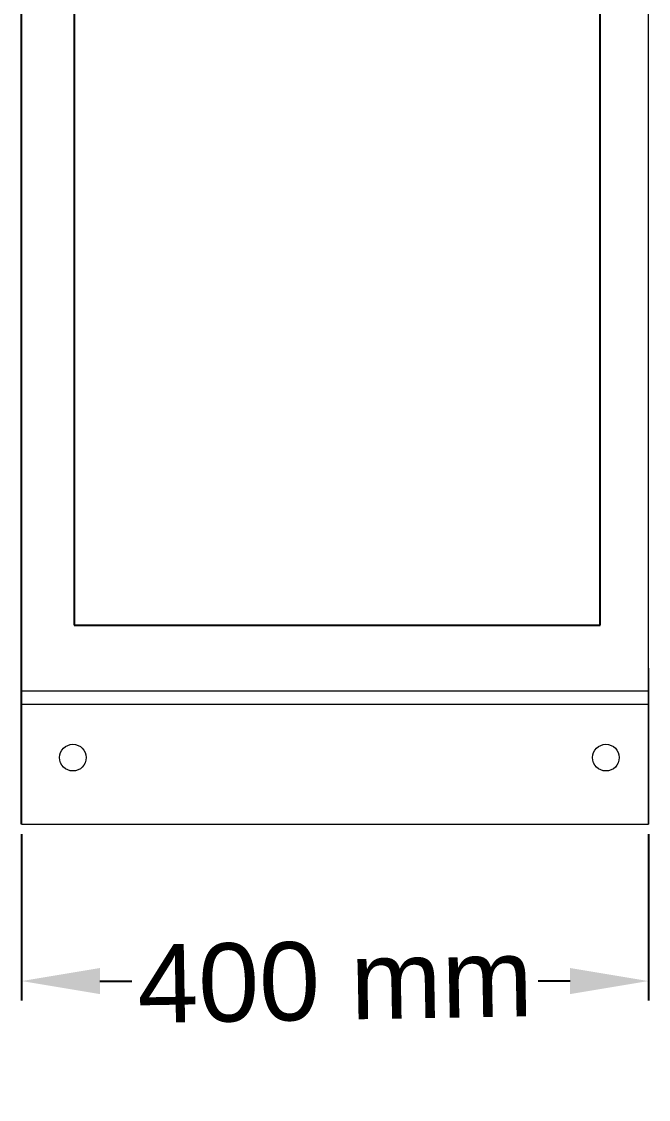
# Model space of a CAD drawing. Header units: millimetres. Extents: x 0 to 40, y -18 to 120.
# Drawn here: x 0 to 40, y -17.6 to 51.2 of the extents above; entities that cross this region are included whole.
import ezdxf

# ---------------------------------------------------------------- set-up
doc = ezdxf.new("R2010")
doc.units = ezdxf.units.MM
doc.layers.add('BOT-BAR_0', color=7, linetype='Continuous')
doc.layers.add('Visible (ANSI)', color=7, linetype='Continuous', lineweight=50)
doc.styles.get("Standard").update_dxf_attribs({"font": 'arial.ttf'})
doc.dimstyles.new('ISO-25', dxfattribs={"dimtxt": 2.5, "dimasz": 2.5, "dimexe": 1.25, "dimexo": 0.625, "dimtad": 1, "dimtxsty": 'Standard', "dimcen": 2.5, "dimadec": 0, "dimazin": 0, "dimtfac": 1, "dimtmove": 0, "dimatfit": 3, "dimfxl": 1, "dimarcsym": 0})

# ---------------------------------------------------------------- blocks, each defined once
blk = doc.blocks.new('*D4')
at = {"color": 0, "lineweight": -2, "transparency": 16777216}
for p, q in [((0, -0.625), (0, -11.25)), ((40, -0.625), (40, -11.25)), ((5, -10), (7.026, -10)), ((35, -10), (32.973, -10))]:
    blk.add_line(p, q, dxfattribs=at)
at = {"color": 0, "transparency": 16777216}
for points in [[(5, -9.167), (5, -10.833), (0, -10)], [(35, -9.167), (35, -10.833), (40, -10)]]:
    blk.add_solid(points, dxfattribs=at)
at = {"layer": 'Defpoints', "color": 0, "transparency": 16777216}
for p in [(0, 0), (40, 0), (40, -10)]:
    blk.add_point(p, dxfattribs=at)
at = {"color": 0, "transparency": 16777216, "insert": (20, -10), "char_height": 5, "attachment_point": 5, "rotation": 1}
blk.add_mtext('400 mm', dxfattribs=at)

msp = doc.modelspace()

# ---------------------------------------------------------------- linework, layer by layer
for p, q in [((0, 45.182), (0, 117.445)), ((36.92, 12.698), (36.92, 116.889)), ((3.357, 60.27), (3.357, 12.698)), ((0, 0), (0, 45.182)), ((3.357, 12.698), (36.92, 12.698))]:
    msp.add_line(p, q)
at = {"lineweight": 5}
for p, q in [((40, 45.182), (40, 117.445)), ((40, 0), (40, 45.182)), ((0, 8.511), (40, 8.511)), ((0, 7.66), (40, 7.66)), ((0, 0), (40, 0))]:
    msp.add_line(p, q, dxfattribs=at)
at = {"color": 0, "linetype": 'ByBlock', "lineweight": 5}
msp.add_line((40, 9.958), (40, 0), dxfattribs=at)
at = {"lineweight": 5}
for centre in [(3.275, 4.255), (37.286, 4.255)]:
    msp.add_circle(centre, 0.851, dxfattribs=at)
at = {"layer": 'BOT-BAR_0', "color": 0, "linetype": 'ByBlock', "lineweight": 5}
msp.add_line((40, 0.219), (40, 0), dxfattribs=at)
at = {"layer": 'Visible (ANSI)', "lineweight": 5}
msp.add_line((40, 0), (40, 11.489), dxfattribs=at)

# ---------------------------------------------------------------- dimensions: what is measured, and where the dimension line sits
dim = msp.add_linear_dim(base=(40, -10), p1=(0, 0), p2=(40, 0), text='400 mm', dimstyle='ISO-25', override={"dimtxt": 5, "dimasz": 5})
dim.commit()
dim.dimension.update_dxf_attribs({"geometry": '*D4', "text_midpoint": (20, -10), "text_rotation": 1})

doc.saveas('drawing.dxf')
